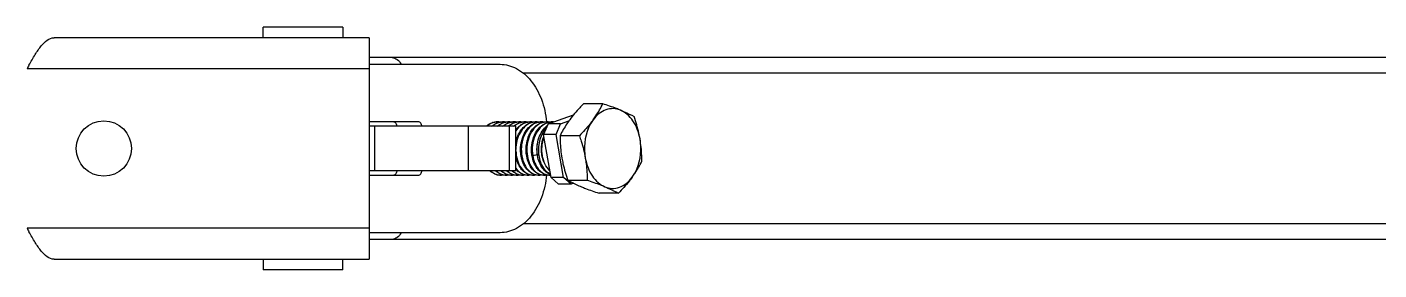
# Model space of a CAD drawing. Extents: x 27938 to 650306, y -92720 to 1524912.
# Drawn here: x 313717 to 316215, y 821986 to 822434 of the extents above; entities that cross this region are included whole.
import ezdxf

# ---------------------------------------------------------------- set-up
doc = ezdxf.new("R2010")
doc.units = 0
doc.header["$LTSCALE"] = 1000
doc.header["$MEASUREMENT"] = 0

msp = doc.modelspace()

# ---------------------------------------------------------------- linework, layer by layer
for p, q in [((314300.4, 822433.6), (314153.2, 822433.6)), ((314153.2, 822414), (314153.2, 822433.6)), ((314300.4, 822433.6), (314300.4, 822414)), ((314349.4, 822414), (313767, 822414)), ((314349.4, 822414), (314349.4, 822005.1)), ((317134.6, 822377.2), (314349.4, 822377.2)), ((314349.4, 822364.9), (314591.1, 822364.9)), ((314349.4, 822356.8), (313716.9, 822356.8)), ((317013.7, 822348.6), (314633.9, 822348.6)), ((314781.1, 822292.1), (314745.2, 822292.1)), ((314679.9, 822255.1), (314726.7, 822271.5)), ((314440.7, 822258.6), (314349.4, 822258.6)), ((314620.4, 822250.5), (314349.4, 822250.5)), ((314359.4, 822168.7), (314359.4, 822250.5)), ((314532.8, 822168.7), (314532.8, 822250.5)), ((314608.4, 822168.7), (314608.4, 822250.5)), ((314620.4, 822168.7), (314620.4, 822250.5)), ((314679.9, 822255.1), (314671.4, 822235.3)), ((314703, 822255.1), (314679.9, 822255.1)), ((314694.5, 822235.3), (314703, 822255.1)), ((314703, 822255.1), (314718.3, 822260.4)), ((314694.5, 822235.3), (314671.4, 822235.3)), ((314685.3, 822155.9), (314671.4, 822235.3)), ((314708.4, 822155.9), (314694.5, 822235.3)), ((314737.7, 822233.2), (314701.9, 822233.2)), ((314651.5, 822196.4), (314660, 822198.5)), ((314349.4, 822168.7), (314620.4, 822168.7)), ((314349.4, 822160.5), (314440.7, 822160.5)), ((314708.4, 822155.9), (314685.3, 822155.9)), ((314685.3, 822155.9), (314699.3, 822144)), ((314722.4, 822144), (314699.3, 822144)), ((314722.4, 822144), (314708.4, 822155.9)), ((314752.2, 822150.7), (314716.3, 822150.7)), ((314726.6, 822145.4), (314722.4, 822144)), ((314809.9, 822127.1), (314774, 822127.1)), ((317013.7, 822070.6), (314633.9, 822070.6)), ((314349.4, 822062.4), (313716.9, 822062.4)), ((314591.1, 822054.2), (314349.4, 822054.2)), ((317134.6, 822041.9), (314349.4, 822041.9)), ((313767, 822005.1), (314349.4, 822005.1)), ((314153.2, 822005.1), (314153.2, 821985.5)), ((314300.4, 821985.5), (314300.4, 822005.1)), ((314300.4, 821985.5), (314153.2, 821985.5))]:
    msp.add_line(p, q)
msp.add_circle((313858.8, 822209.6), 51.1)
for centre, radius, start, end in [((314004.3, 822204), 325.5, 150.7378, 152.0022), ((314590.5, 822222.2), 37.9, 129.7045, 131.528), ((314592, 822221.8), 38.3, 131.2696, 131.5925), ((314585.8, 822230.1), 28.6, 105.9619, 108.4588), ((314587.2, 822229.6), 29.1, 108.4603, 110.6754), ((314586.7, 822231.7), 26.9, 92.6981, 95.2477), ((314586.7, 822231.8), 26.9, 90.008, 92.6973), ((314586.7, 822231.5), 27.1, 80.0725, 89.9827), ((314595.9, 822230.1), 28.6, 105.9611, 108.4587), ((314597.3, 822229.6), 29.1, 108.4602, 110.6744), ((314596.8, 822231.8), 26.9, 89.9975, 92.695), ((314596.8, 822231.5), 27.1, 80.1241, 89.9724), ((314606, 822230.1), 28.6, 105.9615, 108.4587), ((314607.5, 822229.6), 29.1, 108.4602, 110.6742), ((314606.9, 822231.8), 26.9, 90.011, 92.6839), ((314630.7, 822222.4), 37.5, 128.3867, 131.6033), ((314606.9, 822231.5), 27.1, 80.1633, 89.9862), ((314616.1, 822230.1), 28.6, 105.9624, 108.4588), ((314632.3, 822222.1), 37.9, 129.969, 131.5624), ((314617.6, 822229.6), 29.1, 108.4603, 110.6751), ((314617.1, 822231.7), 26.9, 92.6985, 95.2581), ((314617.1, 822231.8), 26.9, 90.005, 92.6978), ((314617.1, 822231.5), 27.1, 80.0816, 89.9797), ((314626.3, 822230.1), 28.6, 105.9612, 108.4587), ((314642, 822222.6), 37.3, 127.6353, 131.5837), ((314627.7, 822229.6), 29.1, 108.4602, 110.6743), ((314627.2, 822231.8), 26.9, 90.0011, 92.692), ((314627.2, 822231.5), 27.1, 80.141, 89.976), ((314636.4, 822230.1), 28.6, 105.9616, 108.4587), ((314637.8, 822229.6), 29.1, 108.4602, 110.6747), ((314637.3, 822231.7), 26.9, 92.6886, 95.2518), ((314637.3, 822231.8), 26.9, 90.008, 92.6878), ((314637.3, 822231.5), 27.1, 80.0747, 89.9827), ((314646.5, 822230.1), 28.6, 105.9612, 108.4587), ((314647.9, 822229.6), 29.1, 108.4603, 110.6749), ((314647.4, 822231.8), 26.9, 90.0004, 92.6959), ((314647.4, 822231.6), 27.1, 80.395, 89.9755), ((314656.7, 822229.9), 28.8, 108.117, 108.456), ((314656.6, 822230.1), 28.6, 105.9641, 108.119), ((314658, 822229.6), 29.1, 108.4602, 110.6741), ((314657.5, 822231.8), 26.9, 90.0063, 92.6857), ((314657.5, 822231.5), 27.1, 80.1504, 89.9814), ((314666.7, 822230.1), 28.6, 105.9619, 108.4587), ((314668.2, 822229.6), 29.1, 108.4602, 110.6754), ((314667.7, 822231.7), 26.9, 92.6938, 95.2451), ((314667.7, 822231.8), 26.9, 90.008, 92.693), ((314667.6, 822231.5), 27.1, 80.0711, 89.9827), ((314676.9, 822230.1), 28.6, 105.9611, 108.4587), ((314678.3, 822229.6), 29.1, 108.4602, 110.6746), ((314677.8, 822231.8), 26.9, 89.9973, 92.6949), ((314677.8, 822231.5), 27.1, 80.1078, 89.9722), ((314687, 822230.1), 28.6, 105.8298, 108.459), ((314688.5, 822229.5), 29.3, 108.4202, 110.7394), ((314688, 822231.6), 27, 92.8574, 95.2194), ((314688, 822231.6), 27, 90.0081, 92.8567), ((314688, 822231.6), 27.1, 86.5315, 90.0065), ((314697.1, 822207.3), 58.1, 172.211, 172.5185), ((314683.3, 822206.9), 54.3, 188.9818, 191.0323), ((314693.7, 822206.9), 54.6, 189.0333, 189.9567), ((314713.6, 822206.9), 54.3, 188.9052, 190.5042), ((314725.4, 822207), 65.9, 187.4386, 189.2614), ((314713.1, 822206.8), 53.8, 190.5055, 191.18), ((314606.1, 822192.6), 33.7, 225.4665, 228.8015), ((314616.2, 822192.6), 33.7, 225.4871, 228.7938), ((314626.4, 822192.6), 33.7, 225.4659, 228.8093), ((314636.5, 822192.6), 33.7, 225.4702, 228.7951), ((314649.6, 822195.4), 37.8, 219.2284, 222.3075), ((314647.3, 822193.3), 34.7, 222.2645, 228.752), ((314591.8, 822182.8), 22.3, 266.7735, 270.0108), ((314591.8, 822183.1), 22.6, 270.0526, 281.0446), ((314601.9, 822182.8), 22.3, 266.7894, 270.0075), ((314601.9, 822183.1), 22.6, 270.049, 280.9977), ((314612, 822182.8), 22.3, 266.785, 269.9983), ((314612, 822183.1), 22.6, 270.0405, 281.0531), ((314622.1, 822182.8), 22.3, 266.7769, 270.0081), ((314622.1, 822183.1), 22.6, 270.0497, 281.0016), ((314632.2, 822182.8), 22.3, 266.7867, 270.0021), ((314632.2, 822183.1), 22.6, 270.0437, 281.0051), ((314642.4, 822182.8), 22.3, 266.7795, 270.0015), ((314642.3, 822183.1), 22.6, 270.0437, 281.062), ((314652.5, 822182.8), 22.3, 266.7801, 270.0075), ((314652.5, 822183.1), 22.6, 270.049, 280.9954), ((314662.6, 822182.8), 22.3, 266.7856, 269.9966), ((314662.6, 822183.1), 22.6, 270.0384, 281.0179), ((314672.7, 822182.8), 22.3, 266.7743, 270.0077), ((314672.7, 822183.1), 22.6, 270.0498, 281.0645), ((314682.8, 822182.8), 22.3, 266.7845, 274.2112), ((314004.3, 822215.2), 325.5, 207.9978, 209.2622)]:
    msp.add_arc(centre, radius, start, end)
for points, knots in [([(313720.4, 822363.1), (313724.1, 822369.8), (313731.4, 822382.4), (313744, 822401.4), (313757.8, 822414), (313767, 822414)], [0, 0, 0, 0, 0.326101, 0.611119, 1, 1, 1, 1]), ([(314391.6, 822377.2), (314394.9, 822377.2), (314402.1, 822374.5), (314406.4, 822368.5), (314408.1, 822365)], [0, 0, 0, 0, 0.461863, 1, 1, 1, 1]), ([(314591.1, 822364.9), (314601.6, 822364.9), (314623.9, 822358.8), (314650.9, 822334.7), (314669.7, 822299.9), (314675.7, 822272.8), (314677, 822258.6)], [0, 0, 0, 0, 0.212085, 0.446759, 0.711828, 1, 1, 1, 1]), ([(314745.2, 822292.1), (314742.9, 822289.7), (314733.9, 822280.3), (314725.5, 822270.4), (314719.8, 822262.6)], [0, 0, 0, 0, 0.257895, 1, 1, 1, 1]), ([(314763.2, 822262.6), (314764.9, 822265.1), (314771.6, 822274.5), (314777.3, 822284.5), (314781.1, 822292.1)], [0, 0, 0, 0, 0.263099, 1, 1, 1, 1]), ([(314813.7, 822280.3), (314811.2, 822281.3), (314800.4, 822285.5), (314789.5, 822289.3), (314781.1, 822292.1)], [0, 0, 0, 0, 0.233658, 1, 1, 1, 1]), ([(314813.7, 822280.3), (314809.4, 822282), (314800.3, 822284), (314786.2, 822281.7), (314773.3, 822274.3), (314766.3, 822266.9), (314763.2, 822262.6)], [0, 0, 0, 0, 0.238229, 0.47528, 0.726056, 1, 1, 1, 1]), ([(314813.7, 822280.3), (314816, 822279.3), (314824.6, 822275.7), (314832.9, 822271.7), (314838.8, 822268.5)], [0, 0, 0, 0, 0.275005, 1, 1, 1, 1]), ([(314849.8, 822227.2), (314848.7, 822233.3), (314845.5, 822245), (314837.6, 822260.6), (314827, 822272.8), (314818.2, 822278.4), (314813.7, 822280.3)], [0, 0, 0, 0, 0.27851, 0.540172, 0.780428, 1, 1, 1, 1]), ([(314849.8, 822227.2), (314849.1, 822230.7), (314846.4, 822244.7), (314842.3, 822258.4), (314838.8, 822268.5)], [0, 0, 0, 0, 0.248499, 1, 1, 1, 1]), ([(314394.5, 822258.6), (314396, 822258.6), (314399.5, 822256.2), (314400.2, 822252.5), (314400.2, 822250.5)], [0, 0, 0, 0, 0.440239, 1, 1, 1, 1]), ([(314446.5, 822250.5), (314446.5, 822252.5), (314445.7, 822256.2), (314442.3, 822258.6), (314440.7, 822258.6)], [0, 0, 0, 0, 0.559761, 1, 1, 1, 1]), ([(314566.3, 822251.3), (314567.1, 822252), (314570.3, 822254.4), (314573.9, 822256.3), (314576.7, 822257.2)], [0, 0, 0, 0, 0.25881, 1, 1, 1, 1]), ([(314576.9, 822256.8), (314576, 822256.5), (314572.4, 822254.9), (314569, 822252.6), (314566.8, 822250.6)], [0, 0, 0, 0, 0.242679, 1, 1, 1, 1]), ([(314575.5, 822250.5), (314576.4, 822251.3), (314579.8, 822254), (314583.8, 822256.2), (314586.8, 822257.2)], [0, 0, 0, 0, 0.25985, 1, 1, 1, 1]), ([(314587, 822256.8), (314586.1, 822256.5), (314582.4, 822254.9), (314579, 822252.5), (314576.7, 822250.5)], [0, 0, 0, 0, 0.242549, 1, 1, 1, 1]), ([(314585.6, 822250.5), (314586.5, 822251.2), (314589.9, 822254), (314593.9, 822256.2), (314597, 822257.2)], [0, 0, 0, 0, 0.25988, 1, 1, 1, 1]), ([(314597.2, 822256.8), (314596.2, 822256.5), (314592.5, 822254.9), (314589.2, 822252.5), (314586.9, 822250.5)], [0, 0, 0, 0, 0.242552, 1, 1, 1, 1]), ([(314595.7, 822250.5), (314596.6, 822251.3), (314600, 822254), (314604, 822256.2), (314607.1, 822257.2)], [0, 0, 0, 0, 0.259876, 1, 1, 1, 1]), ([(314607.3, 822256.8), (314606.4, 822256.5), (314602.6, 822254.9), (314599.3, 822252.5), (314597, 822250.5)], [0, 0, 0, 0, 0.242544, 1, 1, 1, 1]), ([(314607.4, 822251.8), (314608.2, 822252.4), (314611.2, 822254.6), (314614.6, 822256.3), (314617.2, 822257.2)], [0, 0, 0, 0, 0.258068, 1, 1, 1, 1]), ([(314617.4, 822256.8), (314616.6, 822256.5), (314613.2, 822255), (314610, 822253), (314607.9, 822251.2)], [0, 0, 0, 0, 0.243219, 1, 1, 1, 1]), ([(314616, 822250.5), (314616.8, 822251.3), (314620.2, 822254), (314624.2, 822256.2), (314627.3, 822257.2)], [0, 0, 0, 0, 0.259878, 1, 1, 1, 1]), ([(314627.5, 822256.8), (314626.8, 822256.6), (314623.8, 822255.3), (314621.1, 822253.6), (314619.2, 822252.1)], [0, 0, 0, 0, 0.244171, 1, 1, 1, 1]), ([(314620.3, 822244.2), (314622.6, 822247.2), (314627.7, 822252.5), (314634.1, 822256.1), (314637.4, 822257.2)], [0, 0, 0, 0, 0.520421, 1, 1, 1, 1]), ([(314620.3, 822220.3), (314621.1, 822224.7), (314623.5, 822233), (314629.6, 822243.9), (314637.6, 822252.4), (314644.2, 822256.1), (314647.6, 822257.2)], [0, 0, 0, 0, 0.276521, 0.537648, 0.778453, 1, 1, 1, 1]), ([(314637.6, 822256.8), (314634.2, 822255.5), (314627.6, 822251.5), (314622.5, 822245.7), (314620.3, 822242.4)], [0, 0, 0, 0, 0.478395, 1, 1, 1, 1]), ([(314647.8, 822256.8), (314643.7, 822255.3), (314635.9, 822250.2), (314627.2, 822238.6), (314621.7, 822224), (314620.3, 822213.4), (314620.3, 822208)], [0, 0, 0, 0, 0.218898, 0.461373, 0.725247, 1, 1, 1, 1]), ([(314644.7, 822167.2), (314638.5, 822172.6), (314631.9, 822184.7), (314628.8, 822202.2), (314629.3, 822216.6), (314632.6, 822230.4), (314638.7, 822242.5), (314647, 822252), (314654.1, 822256), (314657.7, 822257.2)], [0, 0, 0, 0, 0.235001, 0.369196, 0.507414, 0.643709, 0.772807, 0.891505, 1, 1, 1, 1]), ([(314657.9, 822256.8), (314653.6, 822255.2), (314645.3, 822249.6), (314636.4, 822236.8), (314631, 822221), (314629.8, 822204), (314632.6, 822187.5), (314639.2, 822173.6), (314649, 822163.7), (314657.4, 822160.8), (314661.3, 822160.5)], [0, 0, 0, 0, 0.114222, 0.241564, 0.380183, 0.523375, 0.662466, 0.789658, 0.901085, 1, 1, 1, 1]), ([(314654.8, 822167.2), (314648.6, 822172.6), (314642.1, 822184.7), (314639, 822202.2), (314639.4, 822216.6), (314642.7, 822230.4), (314648.8, 822242.5), (314657.1, 822252), (314664.2, 822256), (314667.8, 822257.2)], [0, 0, 0, 0, 0.234995, 0.369193, 0.507415, 0.643708, 0.772808, 0.891506, 1, 1, 1, 1]), ([(314668, 822256.8), (314663.7, 822255.2), (314655.4, 822249.6), (314646.5, 822236.8), (314641.2, 822221), (314639.9, 822204), (314642.7, 822187.5), (314649.3, 822173.6), (314659.1, 822163.7), (314667.5, 822160.8), (314671.5, 822160.5)], [0, 0, 0, 0, 0.11422, 0.241557, 0.38018, 0.523371, 0.662464, 0.789655, 0.901082, 1, 1, 1, 1]), ([(314650.3, 822196.1), (314649.2, 822202.5), (314649, 822215.7), (314653.8, 822234.1), (314663.4, 822249.1), (314673, 822255.6), (314677.9, 822257.2)], [0, 0, 0, 0, 0.271171, 0.538307, 0.783282, 1, 1, 1, 1]), ([(314678.1, 822256.8), (314673.3, 822255), (314664.1, 822248.4), (314654.9, 822233.5), (314650.3, 822215.5), (314650.5, 822202.7), (314651.5, 822196.4)], [0, 0, 0, 0, 0.217951, 0.46337, 0.729831, 1, 1, 1, 1]), ([(314660.1, 822198.5), (314658.7, 822208.6), (314660.4, 822228.6), (314671.1, 822246.3), (314678.4, 822252)], [0, 0, 0, 0, 0.526254, 1, 1, 1, 1]), ([(314676.5, 822247.6), (314671, 822241.7), (314665, 822230), (314661.8, 822213.4), (314661.8, 822200.2), (314664.2, 822187.7), (314670, 822173.9), (314678, 822165.4), (314684.1, 822162.6)], [0, 0, 0, 0, 0.255096, 0.39268, 0.530602, 0.663916, 0.788307, 1, 1, 1, 1]), ([(314719.8, 822262.6), (314718, 822260.2), (314711.4, 822250.8), (314705.7, 822240.7), (314701.9, 822233.2)], [0, 0, 0, 0, 0.263099, 1, 1, 1, 1]), ([(314763.2, 822262.6), (314761.3, 822260.1), (314753.4, 822249.8), (314744.6, 822240.2), (314737.7, 822233.2)], [0, 0, 0, 0, 0.240981, 1, 1, 1, 1]), ([(314763.2, 822262.6), (314759.7, 822258), (314747.8, 822236.5), (314745.5, 822210.3), (314748.7, 822191.9)], [0, 0, 0, 0, 0.235366, 1, 1, 1, 1]), ([(314629.6, 822198.4), (314629.4, 822200.2), (314628.6, 822207.2), (314629.1, 822214.5), (314630.3, 822219.7)], [0, 0, 0, 0, 0.247797, 1, 1, 1, 1]), ([(314639.8, 822198.4), (314639.5, 822199.7), (314638.9, 822205.2), (314639, 822210.8), (314639.6, 822214.9)], [0, 0, 0, 0, 0.247252, 1, 1, 1, 1]), ([(314650.4, 822195.3), (314650, 822197.4), (314648.7, 822205.8), (314649.3, 822214.5), (314650.8, 822220.8)], [0, 0, 0, 0, 0.246468, 1, 1, 1, 1]), ([(314660, 822198.5), (314659.7, 822200.3), (314658.9, 822207.6), (314659.5, 822215), (314660.8, 822220.4)], [0, 0, 0, 0, 0.247915, 1, 1, 1, 1]), ([(314673.4, 822182.6), (314671.6, 822186.1), (314665.8, 822201.7), (314667.1, 822219.8), (314672, 822231.5)], [0, 0, 0, 0, 0.239303, 1, 1, 1, 1]), ([(314683, 822168.4), (314675.6, 822175.5), (314668.9, 822191.6), (314668, 822213.3), (314670.3, 822224.8), (314672.3, 822230.2)], [0, 0, 0, 0, 0.470214, 0.736055, 1, 1, 1, 1]), ([(314701.9, 822233.2), (314701.9, 822229.8), (314702.2, 822216), (314703.6, 822202.2), (314705.3, 822191.9)], [0, 0, 0, 0, 0.246121, 1, 1, 1, 1]), ([(314737.7, 822233.2), (314738.9, 822229.8), (314743.4, 822216.3), (314746.9, 822202.4), (314748.7, 822191.9)], [0, 0, 0, 0, 0.251163, 1, 1, 1, 1]), ([(314835.3, 822156.5), (314838.7, 822161.2), (314850.6, 822182.7), (314853, 822208.8), (314849.8, 822227.2)], [0, 0, 0, 0, 0.235366, 1, 1, 1, 1]), ([(314853.2, 822186), (314853.2, 822189.4), (314852.9, 822203.2), (314851.5, 822217), (314849.8, 822227.2)], [0, 0, 0, 0, 0.246121, 1, 1, 1, 1]), ([(314634.5, 822167.2), (314632.8, 822168.8), (314625.7, 822176.4), (314621.8, 822186.6), (314620.2, 822194.4)], [0, 0, 0, 0, 0.228177, 1, 1, 1, 1]), ([(314620.3, 822205), (314620.5, 822199.3), (314622.2, 822188.4), (314628.8, 822174), (314638.6, 822163.8), (314647.2, 822160.8), (314651.2, 822160.5)], [0, 0, 0, 0, 0.291873, 0.559175, 0.79302, 1, 1, 1, 1]), ([(314664.9, 822167.2), (314663, 822168.9), (314655.6, 822177), (314651.7, 822187.8), (314650.3, 822196.1)], [0, 0, 0, 0, 0.22749, 1, 1, 1, 1]), ([(314651.5, 822196.4), (314652.3, 822191.6), (314654.8, 822182.6), (314661.6, 822171), (314670.7, 822163), (314678.1, 822160.7), (314681.6, 822160.5)], [0, 0, 0, 0, 0.290521, 0.554658, 0.788516, 1, 1, 1, 1]), ([(314675, 822167.2), (314673.2, 822168.9), (314665.7, 822177.1), (314661.7, 822188), (314660.4, 822196.4)], [0, 0, 0, 0, 0.227377, 1, 1, 1, 1]), ([(314705.3, 822191.9), (314706, 822188.4), (314708.7, 822174.5), (314712.8, 822160.8), (314716.3, 822150.7)], [0, 0, 0, 0, 0.248499, 1, 1, 1, 1]), ([(314748.7, 822191.9), (314749.8, 822185.8), (314752.9, 822174.1), (314760.9, 822158.6), (314771.5, 822146.3), (314780.3, 822140.7), (314784.8, 822138.9)], [0, 0, 0, 0, 0.27851, 0.540172, 0.780428, 1, 1, 1, 1]), ([(314748.7, 822191.9), (314749.3, 822188.5), (314751.4, 822174.8), (314752.1, 822161), (314752.2, 822150.7)], [0, 0, 0, 0, 0.254083, 1, 1, 1, 1]), ([(314400.2, 822168.7), (314400.2, 822166.7), (314399.5, 822162.9), (314396, 822160.5), (314394.5, 822160.5)], [0, 0, 0, 0, 0.559761, 1, 1, 1, 1]), ([(314440.7, 822160.5), (314442.3, 822160.5), (314445.7, 822162.9), (314446.5, 822166.7), (314446.5, 822168.7)], [0, 0, 0, 0, 0.440239, 1, 1, 1, 1]), ([(314590.5, 822160.5), (314587.3, 822160.5), (314580.5, 822162.1), (314574.9, 822166.1), (314572.4, 822168.6)], [0, 0, 0, 0, 0.479607, 1, 1, 1, 1]), ([(314573.7, 822168.6), (314576, 822166.3), (314581.2, 822162.4), (314587.5, 822160.7), (314590.5, 822160.5)], [0, 0, 0, 0, 0.520009, 1, 1, 1, 1]), ([(314583.8, 822168.6), (314586.1, 822166.2), (314591.3, 822162.4), (314597.6, 822160.7), (314600.6, 822160.5)], [0, 0, 0, 0, 0.519993, 1, 1, 1, 1]), ([(314600.6, 822160.5), (314597.7, 822160.5), (314591.5, 822161.8), (314586.3, 822165.2), (314584, 822167.2)], [0, 0, 0, 0, 0.482588, 1, 1, 1, 1]), ([(314593.9, 822168.6), (314596.2, 822166.3), (314601.4, 822162.4), (314607.7, 822160.7), (314610.8, 822160.5)], [0, 0, 0, 0, 0.52002, 1, 1, 1, 1]), ([(314610.7, 822160.5), (314607.8, 822160.5), (314601.7, 822161.8), (314596.4, 822165.2), (314594.1, 822167.2)], [0, 0, 0, 0, 0.482583, 1, 1, 1, 1]), ([(314604, 822168.6), (314606.4, 822166.3), (314611.6, 822162.4), (314617.8, 822160.7), (314620.9, 822160.5)], [0, 0, 0, 0, 0.520002, 1, 1, 1, 1]), ([(314620.9, 822160.5), (314617.9, 822160.5), (314611.8, 822161.8), (314606.6, 822165.2), (314604.2, 822167.2)], [0, 0, 0, 0, 0.482587, 1, 1, 1, 1]), ([(314614.1, 822168.6), (314616.5, 822166.3), (314621.7, 822162.4), (314628, 822160.7), (314631, 822160.5)], [0, 0, 0, 0, 0.520001, 1, 1, 1, 1]), ([(314631, 822160.5), (314628, 822160.5), (314621.9, 822161.8), (314616.7, 822165.2), (314614.3, 822167.2)], [0, 0, 0, 0, 0.482586, 1, 1, 1, 1]), ([(314620.3, 822173.2), (314622.9, 822169.6), (314628.9, 822163.6), (314637.2, 822160.8), (314641.1, 822160.5)], [0, 0, 0, 0, 0.52908, 1, 1, 1, 1]), ([(314641.1, 822160.5), (314638.2, 822160.5), (314632, 822161.8), (314626.8, 822165.2), (314624.4, 822167.2)], [0, 0, 0, 0, 0.482585, 1, 1, 1, 1]), ([(314651.2, 822160.5), (314648.3, 822160.5), (314642.1, 822161.8), (314636.9, 822165.2), (314634.5, 822167.2)], [0, 0, 0, 0, 0.482588, 1, 1, 1, 1]), ([(314661.3, 822160.5), (314658.4, 822160.5), (314652.3, 822161.8), (314647, 822165.2), (314644.7, 822167.2)], [0, 0, 0, 0, 0.482586, 1, 1, 1, 1]), ([(314671.5, 822160.5), (314668.5, 822160.5), (314662.4, 822161.8), (314657.2, 822165.2), (314654.8, 822167.2)], [0, 0, 0, 0, 0.482586, 1, 1, 1, 1]), ([(314681.6, 822160.5), (314678.6, 822160.5), (314672.5, 822161.8), (314667.3, 822165.2), (314664.9, 822167.2)], [0, 0, 0, 0, 0.482589, 1, 1, 1, 1]), ([(314684.2, 822161.8), (314683.4, 822162.1), (314680.1, 822163.4), (314677.1, 822165.4), (314675, 822167.2)], [0, 0, 0, 0, 0.241445, 1, 1, 1, 1]), ([(314835.3, 822156.5), (314837.1, 822159), (314843.7, 822168.4), (314849.4, 822178.4), (314853.2, 822186)], [0, 0, 0, 0, 0.263099, 1, 1, 1, 1]), ([(314677.1, 822161), (314675.8, 822146.8), (314669.8, 822119.6), (314651, 822084.6), (314624, 822060.3), (314601.6, 822054.2), (314591.1, 822054.2)], [0, 0, 0, 0, 0.288185, 0.553327, 0.788006, 1, 1, 1, 1]), ([(314716.3, 822150.7), (314718.2, 822149.7), (314726.4, 822145.4), (314734.8, 822141.6), (314741.4, 822138.9)], [0, 0, 0, 0, 0.226572, 1, 1, 1, 1]), ([(314784.8, 822138.9), (314782.3, 822139.9), (314771.5, 822144.1), (314760.6, 822147.9), (314752.2, 822150.7)], [0, 0, 0, 0, 0.233658, 1, 1, 1, 1]), ([(314784.8, 822138.9), (314789, 822137.1), (314798.2, 822135.1), (314812.3, 822137.4), (314825.2, 822144.8), (314832.2, 822152.3), (314835.3, 822156.5)], [0, 0, 0, 0, 0.238229, 0.47528, 0.726056, 1, 1, 1, 1]), ([(314835.3, 822156.5), (314833.5, 822154), (314825.5, 822143.7), (314816.8, 822134.1), (314809.9, 822127.1)], [0, 0, 0, 0, 0.240981, 1, 1, 1, 1]), ([(314741.4, 822138.9), (314743.9, 822137.8), (314754.7, 822133.6), (314765.6, 822129.8), (314774, 822127.1)], [0, 0, 0, 0, 0.233658, 1, 1, 1, 1]), ([(314784.8, 822138.9), (314787.1, 822137.9), (314795.7, 822134.3), (314804, 822130.3), (314809.9, 822127.1)], [0, 0, 0, 0, 0.275005, 1, 1, 1, 1]), ([(313767, 822005.1), (313757.8, 822005.1), (313744, 822017.7), (313731.4, 822036.7), (313724.1, 822049.4), (313720.4, 822056.1)], [0, 0, 0, 0, 0.388881, 0.673899, 1, 1, 1, 1]), ([(314408.1, 822054.1), (314406.4, 822050.7), (314402.1, 822044.7), (314394.9, 822041.9), (314391.6, 822041.9)], [0, 0, 0, 0, 0.538137, 1, 1, 1, 1])]:
    msp.add_open_spline(points, degree=3, knots=knots)
for points in [[(314577.9, 822257.6), (314580.4, 822258.3), (314582.9, 822258.6), (314585.4, 822258.6)], [(314584.2, 822258.5), (314582.1, 822258.3), (314580, 822257.9), (314578, 822257.2)], [(314588, 822257.6), (314590.5, 822258.3), (314593, 822258.6), (314595.6, 822258.6)], [(314595.6, 822258.6), (314593, 822258.5), (314590.5, 822258), (314588.1, 822257.2)], [(314598.2, 822257.6), (314600.6, 822258.3), (314603.1, 822258.6), (314605.7, 822258.6)], [(314605.7, 822258.6), (314603.2, 822258.5), (314600.6, 822258), (314598.2, 822257.2)], [(314608.3, 822257.6), (314610.7, 822258.3), (314613.3, 822258.6), (314615.8, 822258.6)], [(314614.6, 822258.5), (314612.5, 822258.3), (314610.4, 822257.9), (314608.3, 822257.2)], [(314618.4, 822257.6), (314620.8, 822258.3), (314623.4, 822258.6), (314625.9, 822258.6)], [(314625.9, 822258.6), (314623.4, 822258.5), (314620.9, 822258), (314618.5, 822257.2)], [(314628.5, 822257.6), (314630.9, 822258.3), (314633.5, 822258.6), (314636, 822258.6)], [(314634.8, 822258.5), (314632.7, 822258.3), (314630.6, 822257.9), (314628.6, 822257.2)], [(314638.6, 822257.6), (314641.1, 822258.3), (314643.6, 822258.6), (314646.2, 822258.6)], [(314646.2, 822258.6), (314643.6, 822258.5), (314641.1, 822258), (314638.7, 822257.2)], [(314648.7, 822257.6), (314651.2, 822258.3), (314653.7, 822258.6), (314656.3, 822258.6)], [(314656.3, 822258.6), (314653.8, 822258.5), (314651.2, 822258), (314648.8, 822257.2)], [(314658.9, 822257.6), (314661.3, 822258.3), (314663.9, 822258.6), (314666.4, 822258.6)], [(314665.2, 822258.5), (314663.1, 822258.3), (314661, 822257.9), (314658.9, 822257.2)], [(314669, 822257.6), (314671.4, 822258.3), (314674, 822258.6), (314676.5, 822258.6)], [(314676.5, 822258.6), (314674, 822258.5), (314671.5, 822258), (314669.1, 822257.2)], [(314679.2, 822257.6), (314681.6, 822258.3), (314684.1, 822258.6), (314686.6, 822258.6)], [(314685.5, 822258.5), (314683.4, 822258.3), (314681.3, 822257.9), (314679.2, 822257.2)]]:
    msp.add_open_spline(points, degree=3)

doc.saveas('drawing.dxf')
